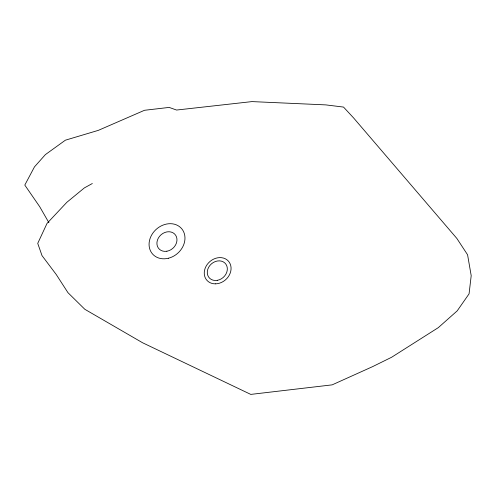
<?xml version="1.0" encoding="UTF-8"?>
<svg xmlns="http://www.w3.org/2000/svg" width="496" height="496" viewBox="0 0 496 496"><rect width="100%" height="100%" fill="white"/><g stroke="black" fill="none" stroke-linecap="round" stroke-linejoin="round"><path stroke-width="0.74" d="M92.33 183.52L84.37 187.903L66.861 202.294L47.021 223.423L37.733 243.375L42.011 255.607L56.259 274.542L67.964 292.677L84.828 309.293L142.619 342.779L250.771 394.401L332.165 384.859L372.465 366.699L391.611 357.263L438.315 327.633L457.188 310.874L469.067 293.849L471.2 275.683L467.573 254.77L456.859 238.446L353.586 117.924L343.53 107.08L325.822 104.892L251.999 101.599L176.564 110.044L169.167 107.415L144.503 110.286L98.338 130.355L65.391 140.182L45.396 154.603L34.478 166.867L24.8 185.076L39.705 206.696L48.912 222.704M168.367 258.249A19.288 16.083 -41.5 0 0 181.858 228.923A19.288 16.083 -41.5 0 0 150.846 236.573A19.288 16.083 -41.5 0 0 168.367 258.249M166.867 251.23A10.782 8.99 -41.5 0 0 175.671 235.265A10.782 8.99 -41.5 0 0 158.286 238.179A10.782 8.99 -41.5 0 0 166.867 251.23M215.667 283.842A14.409 12.016 -41.5 0 0 230.15 263.829A14.409 12.016 -41.5 0 0 207.173 264.511A14.409 12.016 -41.5 0 0 215.667 283.842M217.229 280.345A10.782 8.99 -41.5 0 0 226.033 264.38A10.782 8.99 -41.5 0 0 208.649 267.294A10.782 8.99 -41.5 0 0 217.229 280.345"/></g></svg>
